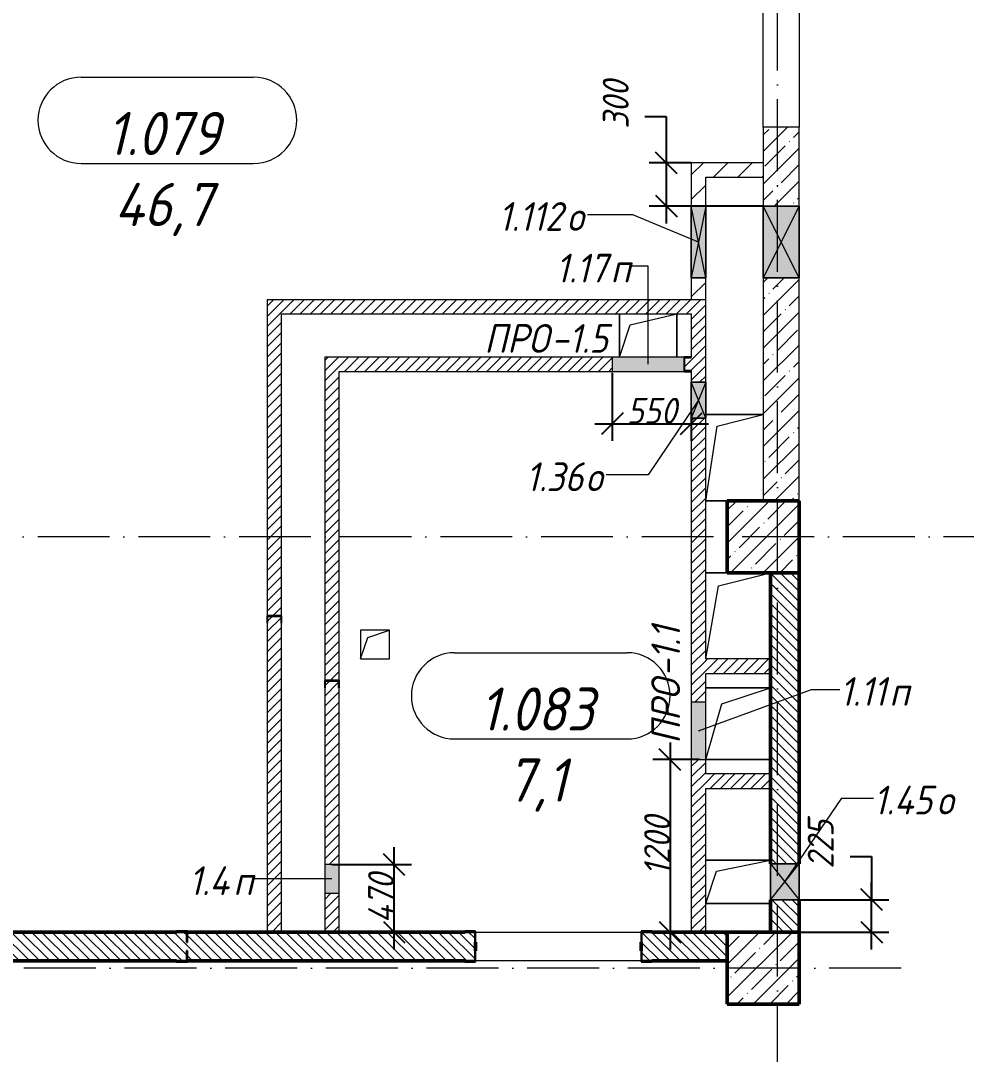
# Model space of a CAD drawing. Header units: millimetres. Extents: x -12989 to 629078, y -109036 to 555275.
# Drawn here: x 513199 to 519776, y 300773 to 307962 of the extents above; entities that cross this region are included whole.
import ezdxf

# ---------------------------------------------------------------- set-up
doc = ezdxf.new("R2010")
doc.units = ezdxf.units.MM
doc.linetypes.add('50_200_ШТРИХ_1Т_ш5_п1_п1_', pattern=[700, 500, -100, 0, -100])
for name, color, linetype, lineweight in [('A-____-____-DIMS', 7, 'Continuous', 9), ('A-DETL-GENF-OTLN', 7, 'Continuous', 9), ('A-FLOR-____-OTLN', 7, 'Continuous', 9), ('A-GENM-____-MCUT', 7, 'Continuous', 25), ('A-GENM-____-OTLN', 7, 'Continuous', 9), ('A-GENM-____-OTLN-1', 7, 'Continuous', 25), ('A-GLAZ-____-IDEN', 7, 'Continuous', 9), ('A-GLAZ-____-OTLN', 7, 'Continuous', 9), ('A-WALL-____-MCUT-1', 7, 'Continuous', 9), ('A-WALL-____-MCUT-2', 7, 'Continuous', 50), ('A-WALL-____-OTLN', 7, 'Continuous', 9), ('A-WALL-____-PATT-1', 7, 'Continuous', 9), ('A-WALL-FNSH-MCUT-1', 7, 'Continuous', 9), ('I-WALL-____-OTLN', 7, 'Continuous', 9), ('S-COLS-____-MCUT', 7, 'Continuous', 50), ('S-COLS-____-OTLN', 7, 'Continuous', 9), ('S-GRID-____-OTLN-1', 7, '50_200_ШТРИХ_1Т_ш5_п1_п1_', 9)]:
    doc.layers.add(name, color=color, linetype=linetype, lineweight=lineweight)
doc.layers.add('A-AREA-IDEN-1', color=7, linetype='Continuous', lineweight=9, true_color=0xaaaaaa)
doc.layers.add('A-GLAZ-____-OTLN-1', color=7, linetype='Continuous', lineweight=9, true_color=0xc0c0c0)
doc.styles.add('ISOCPEUR_I', font='isocpeui.ttf', dxfattribs={"width": 0.9, "height": 2.5})
doc.styles.add('ISOCPEUR_I_10', font='isocpeui.ttf', dxfattribs={"width": 0.9, "height": 180})
doc.styles.add('ISOCPEUR_I_9', font='isocpeui.ttf', dxfattribs={"width": 0.9, "height": 250})
doc.dimstyles.new('ISO-1_8_0_9К_СРЕДНИЙ_Кладочные_3', dxfattribs={"dimscale": 304.8, "dimtxt": 179.276612, "dimasz": 0.492126, "dimexe": 0.393701, "dimexo": 0, "dimgap": 0, "dimtad": 1, "dimdec": 3, "dimrnd": 0.001, "dimdsep": 46, "dimtxsty": 'ISOCPEUR_I_10', "dimblk1": 'OBLIQUE', "dimblk2": 'OBLIQUE', "dimsah": 1, "dimcen": 0.09, "dimdle": 0.393701, "dimazin": 0, "dimtfac": 1, "dimtdec": 4, "dimtix": 1, "dimtmove": 0, "dimatfit": 3, "dimfxl": 1, "dimtvp": 1, "dimtolj": 1, "dimtzin": 0, "dimarcsym": 2})
doc.dimstyles.new('ISO-1_8_0_9К_СРЕДНИЙ_Кладочные_4', dxfattribs={"dimscale": 304.8, "dimtxt": 179.276612, "dimasz": 0.492126, "dimexe": 0.393701, "dimexo": 0, "dimgap": 0, "dimtad": 1, "dimdec": 3, "dimrnd": 0.001, "dimdsep": 46, "dimtxsty": 'ISOCPEUR_I_10', "dimblk1": 'OBLIQUE', "dimblk2": 'OBLIQUE', "dimsah": 1, "dimcen": 0.09, "dimdle": 0.393701, "dimazin": 0, "dimtfac": 1, "dimtdec": 4, "dimtix": 1, "dimtmove": 1, "dimatfit": 3, "dimfxl": 1, "dimtvp": 1, "dimtolj": 1, "dimtzin": 0, "dimarcsym": 2})
pattern_1 = [(135, (513013.31, 265891.49), (-35.35534, -35.35534), [])]
pattern_2 = [(45, (513013.31, 265891.49), (-35.35534, 35.35534), [])]
pattern_3 = [(45, (513013.31, 265891.49), (-84.8528, 84.8528), [])]

# ---------------------------------------------------------------- blocks, each defined once
blk = doc.blocks.new('BSC_Колонна _Прямоугольная - 500х500-V56-АР1_План отверстий 1 этажа в осях 1-64_А-ГГ')
at = {"layer": 'S-COLS-____-OTLN'}
h = blk.add_hatch(dxfattribs=at)
h.set_pattern_fill('FP_88', color=256, style=0, pattern_type=2)
h.set_pattern_definition([(45, (-5350, -35481.04), (-114.04925, 114.04925), []), (45, (-5235.95, -35481.04), (-114.04925, 114.04925), [201.613, -40.323, 3.353, -36.97])])
h.paths.add_polyline_path([(-250, -250), (250, -250), (250, 250), (-250, 250)], flags=0)
at = {"layer": 'S-COLS-____-MCUT'}
for p, q in [((250, 250), (-250, 250)), ((-250, 250), (-250, -250)), ((250, -250), (250, 250)), ((-250, -250), (250, -250))]:
    blk.add_line(p, q, dxfattribs=at)
blk = doc.blocks.new('BSC_Колонна _Прямоугольная - 500х500-V111-АР1_План отверстий 1 этажа в осях 1-64_А-ГГ')
at = {"layer": 'S-COLS-____-OTLN'}
h = blk.add_hatch(dxfattribs=at)
h.set_pattern_fill('FP_143', color=256, style=0, pattern_type=2)
h.set_pattern_definition([(45, (-5350, -38481.04), (-114.04925, 114.04925), []), (45, (-5235.95, -38481.04), (-114.04925, 114.04925), [201.613, -40.323, 3.353, -36.97])])
h.paths.add_polyline_path([(-250, -250), (250, -250), (250, 250), (-250, 250), (-250, 93.2)], flags=0)
at = {"layer": 'S-COLS-____-MCUT'}
for p, q in [((250, 250), (-250, 250)), ((-250, 250), (-250, -250)), ((250, -250), (250, 250)), ((-250, -250), (250, -250))]:
    blk.add_line(p, q, dxfattribs=at)
blk = doc.blocks.new('Фахверк_СКБ_Уголок - 200_3600-27915153-АР1_План отверстий 1 этажа в осях 1-64_А-ГГ')
at = {"layer": 'A-GENM-____-MCUT'}
for p, q in [((125, 156), (50, 156)), ((50, 156), (50, 150)), ((50, 150), (119, 150)), ((119, 150), (119, 81)), ((125, 81), (125, 156)), ((119, 81), (125, 81)), ((125, 19), (119, 19)), ((119, 19), (119, -50)), ((125, -56), (125, 19)), ((119, -50), (50, -50)), ((50, -50), (50, -56)), ((50, -56), (125, -56))]:
    blk.add_line(p, q, dxfattribs=at)
blk = doc.blocks.new('154_Фахверк_СКБ_Швеллер - Тип_100_4010-27789772-АР1_План отверстий 1 этажа в осях 1-64_А-ГГ')
at = {"layer": 'A-GENM-____-MCUT'}
for p, q in [((175, 50), (125, 50)), ((125, 50), (125, -50)), ((128, 47), (175, 47)), ((128, -47), (128, 47)), ((175, 47), (175, 50)), ((125, -50), (175, -50)), ((175, -47), (128, -47)), ((175, -50), (175, -47))]:
    blk.add_line(p, q, dxfattribs=at)
blk = doc.blocks.new('154_Стойка_СКБ_Уголок - СМ-2230_200-28216496-АР1_План отверстий 1 этажа в осях 1-64_А-ГГ')
at = {"layer": 'A-GENM-____-MCUT'}
for p, q in [((125, 156), (125, 81)), ((200, 156), (125, 156)), ((131, 81), (131, 150)), ((131, 150), (200, 150)), ((200, 150), (200, 156)), ((125, 81), (131, 81)), ((131, 19), (125, 19)), ((125, 19), (125, -56)), ((131, -50), (131, 19)), ((125, -56), (200, -56)), ((200, -50), (131, -50)), ((200, -56), (200, -50))]:
    blk.add_line(p, q, dxfattribs=at)
blk = doc.blocks.new('AR_Отверстие Ниша - Лючок-32405406-АР1_План отверстий 1 этажа в осях 1-64_А-ГГ')
at = {"layer": 'A-GLAZ-____-OTLN'}
blk.add_hatch(color=256, dxfattribs=at).paths.add_polyline_path([(200, -50), (200, 50), (-200, 50), (-200, -50)], flags=0)
for p, q in [((200, 50), (-200, 50)), ((-200, 50), (-200, -50)), ((200, -50), (200, 50)), ((-200, -50), (200, -50))]:
    blk.add_line(p, q, dxfattribs=at)
blk = doc.blocks.new('AR_Отверстие Ниша - Лючок-32402102-АР1_План отверстий 1 этажа в осях 1-64_А-ГГ')
at = {"layer": 'A-GLAZ-____-OTLN'}
blk.add_hatch(color=256, dxfattribs=at).paths.add_polyline_path([(250, -50), (250, 50), (-250, 50), (-250, -50)], flags=0)
for p, q in [((250, 50), (-250, 50)), ((-250, 50), (-250, -50)), ((-250, -50), (250, -50))]:
    blk.add_line(p, q, dxfattribs=at)
blk = doc.blocks.new('AR_Отверстие Ниша - Лючок-32402131-АР1_План отверстий 1 этажа в осях 1-64_А-ГГ')
at = {"layer": 'A-GLAZ-____-OTLN'}
blk.add_hatch(color=256, dxfattribs=at).paths.add_polyline_path([(-100, -50), (100, -50), (100, 50), (-100, 50)], flags=0)
for p, q in [((100, 50), (-100, 50)), ((-100, 50), (-100, -50)), ((100, -50), (100, 50)), ((-100, -50), (100, -50))]:
    blk.add_line(p, q, dxfattribs=at)
blk = doc.blocks.new('154_Фахверк_СКБ_Швеллер - Тип_100_4010_1-28088705-АР1_План отверстий 1 этажа в осях 1-64_А-ГГ')
at = {"layer": 'A-GENM-____-MCUT'}
for p, q in [((175, 50), (125, 50)), ((125, 50), (125, -50)), ((128, 47), (175, 47)), ((128, -47), (128, 47)), ((175, 47), (175, 50)), ((125, -50), (175, -50)), ((175, -47), (128, -47)), ((175, -50), (175, -47))]:
    blk.add_line(p, q, dxfattribs=at)
blk = doc.blocks.new('AR_Отверстие прямоугольное _в плите_ - AR_Отверстие прямоугольное _в плите_-30459214-АР1_План отверстий 1 этажа в осях 1-64_А-ГГ')
at = {"layer": 'A-GENM-____-OTLN'}
for p, q in [((-200, 150), (-200, -150)), ((-125, 75), (200, 150)), ((200, -150), (200, 150)), ((-200, -150), (-125, 75))]:
    blk.add_line(p, q, dxfattribs=at)
blk = doc.blocks.new('AR_Отверстие прямоугольное _в плите_ - AR_Отверстие прямоугольное _в плите_-30459597-АР1_План отверстий 1 этажа в осях 1-64_А-ГГ')
at = {"layer": 'A-GENM-____-OTLN'}
for p, q in [((100, 100), (-100, 100)), ((-100, 100), (-100, -100)), ((-50, 50), (100, 100)), ((100, -100), (100, 100)), ((-100, -100), (-50, 50)), ((-100, -100), (100, -100))]:
    blk.add_line(p, q, dxfattribs=at)
blk = doc.blocks.new('AR_Отверстие прямоугольное _в плите_ - AR_Отверстие прямоугольное _в плите_-30459894-АР1_План отверстий 1 этажа в осях 1-64_А-ГГ')
at = {"layer": 'A-GENM-____-OTLN'}
for p, q in [((225, 250), (-225, 250)), ((-112.5, 137.5), (225, 250)), ((-225, -250), (-112.5, 137.5)), ((-225, -250), (225, -250))]:
    blk.add_line(p, q, dxfattribs=at)
blk = doc.blocks.new('AR_Отверстие прямоугольное _в стене__БезПР - AR_Отверстие прямоугольное _в стене__БезПР-30460137-АР1_План отверстий 1 этажа в осях 1-64_А-ГГ')
at = {"layer": 'A-GLAZ-____-OTLN-1'}
blk.add_hatch(color=256, dxfattribs=at).paths.add_polyline_path([(250, -125), (250, 125), (-250, 125), (-250, -125)], flags=0)
at = {"layer": 'A-DETL-GENF-OTLN'}
for p, q in [((-250, -125), (-250, 125)), ((-250, 125), (250, 125)), ((250, 125), (-250, -125)), ((-250, 125), (250, -125)), ((250, 125), (-250, 125)), ((-250, 125), (-250, -125)), ((250, 125), (250, -125)), ((250, -125), (250, 125)), ((250, -125), (-250, -125)), ((-250, -125), (250, -125))]:
    blk.add_line(p, q, dxfattribs=at)
at = {"layer": 'A-GLAZ-____-OTLN'}
blk.add_line((250, 125), (-250, 125), dxfattribs=at)
blk = doc.blocks.new('AR_Отверстие прямоугольное _в плите_ - AR_Отверстие прямоугольное _в плите_-30552564-АР1_План отверстий 1 этажа в осях 1-64_А-ГГ')
at = {"layer": 'A-GENM-____-OTLN'}
for p, q in [((200, 300), (-200, 300)), ((-120, 220), (200, 300)), ((-200, -300), (-120, 220)), ((-200, -300), (-50, -300))]:
    blk.add_line(p, q, dxfattribs=at)
blk = doc.blocks.new('AR_Отверстие прямоугольное _в плите_ - AR_Отверстие прямоугольное _в плите_-30552643-АР1_План отверстий 1 этажа в осях 1-64_А-ГГ')
at = {"layer": 'A-GENM-____-OTLN'}
for p, q in [((225, 300), (-225, 300)), ((-135, 210), (225, 300)), ((-224.9, -299.7), (-135, 210))]:
    blk.add_line(p, q, dxfattribs=at)
blk = doc.blocks.new('AR_Отверстие прямоугольное _в плите_ - AR_Отверстие прямоугольное _в плите_-30552670-АР1_План отверстий 1 этажа в осях 1-64_А-ГГ')
at = {"layer": 'A-GENM-____-OTLN'}
for p, q in [((225, 150), (-225, 150)), ((-150, 75), (225, 150)), ((-225, -150), (-150, 75)), ((-225, -150), (225, -150))]:
    blk.add_line(p, q, dxfattribs=at)
blk = doc.blocks.new('AR_Отверстие прямоугольное _в стене__БезПР - AR_Отверстие прямоугольное _в стене__БезПР-36427681-АР1_План отверстий 1 этажа в осях 1-64_А-ГГ')
at = {"layer": 'A-GLAZ-____-OTLN'}
blk.add_hatch(color=256, dxfattribs=at).paths.add_polyline_path([(-125, -100), (125, -100), (125, 100), (-125, 100)], flags=0)
at = {"layer": 'A-DETL-GENF-OTLN'}
for p, q in [((-125, -100), (-125, 100)), ((-125, 100), (125, 100)), ((125, 100), (-125, -100)), ((-125, 100), (125, -100)), ((125, 100), (-125, 100)), ((-125, 100), (-125, -100)), ((125, 100), (125, -100)), ((125, -100), (125, 100)), ((125, -100), (-125, -100)), ((-125, -100), (125, -100))]:
    blk.add_line(p, q, dxfattribs=at)
at = {"layer": 'A-GLAZ-____-OTLN'}
blk.add_line((125, 100), (-125, 100), dxfattribs=at)
blk = doc.blocks.new('AR_Отверстие прямоугольное _в стене__БезПР - AR_Отверстие прямоугольное _в стене__БезПР-36428202-АР1_План отверстий 1 этажа в осях 1-64_А-ГГ')
at = {"layer": 'A-GLAZ-____-OTLN'}
blk.add_hatch(color=256, dxfattribs=at).paths.add_polyline_path([(125, 50), (-125, 50), (-125, -50), (125, -50)], flags=0)
at = {"layer": 'A-DETL-GENF-OTLN'}
for p, q in [((-125, -50), (-125, 50)), ((-125, 50), (125, 50)), ((125, 50), (-125, -50)), ((-125, 50), (125, -50)), ((125, 50), (-125, 50)), ((-125, 50), (-125, -50)), ((125, 50), (125, -50)), ((125, -50), (125, 50)), ((125, -50), (-125, -50)), ((-125, -50), (125, -50))]:
    blk.add_line(p, q, dxfattribs=at)
blk = doc.blocks.new('AR_Отверстие прямоугольное _в стене__БезПР - AR_Отверстие прямоугольное _в стене__БезПР-36427725-АР1_План отверстий 1 этажа в осях 1-64_А-ГГ')
at = {"layer": 'A-GLAZ-____-OTLN'}
blk.add_hatch(color=256, dxfattribs=at).paths.add_polyline_path([(250, -50), (250, 50), (-250, 50), (-250, -50)], flags=0)
at = {"layer": 'A-DETL-GENF-OTLN'}
for p, q in [((-250, -50), (-250, 50)), ((-250, 50), (250, 50)), ((250, 50), (-250, -50)), ((-250, 50), (250, -50)), ((250, 50), (-250, 50)), ((-250, 50), (-250, -50)), ((250, 50), (250, -50)), ((250, -50), (250, 50)), ((250, -50), (-250, -50)), ((-250, -50), (250, -50))]:
    blk.add_line(p, q, dxfattribs=at)
at = {"layer": 'A-GLAZ-____-OTLN'}
blk.add_line((250, 50), (-250, 50), dxfattribs=at)
blk = doc.blocks.new('_Oblique')
at = {"color": 0, "linetype": 'ByBlock', "lineweight": -2}
blk.add_line((-0.5, -0.5), (0.5, 0.5), dxfattribs=at)
blk = doc.blocks.new('*D5789')
at = {"layer": 'A-____-____-DIMS', "color": 0, "lineweight": -2, "transparency": 16777216}
for p, q in [((517715.3, 302942.5), (517715.3, 301502.5)), ((517919.3, 302822.5), (517595.3, 302822.5)), ((517821.3, 301622.5), (517595.3, 301622.5))]:
    blk.add_line(p, q, dxfattribs=at)
at = {"layer": 'Defpoints', "color": 0, "transparency": 16777216}
for p in [(517919.3, 302822.5), (517715.3, 301622.5), (517821.3, 301622.5)]:
    blk.add_point(p, dxfattribs=at)
at = {"layer": 'A-____-____-DIMS', "color": 0, "lineweight": -2, "transparency": 16777216, "xscale": 150, "yscale": 150, "zscale": 150}
for p, rotation in [((517715.3, 302822.5), 90), ((517715.3, 301622.5), 270)]:
    blk.add_blockref('_Oblique', p, dxfattribs=dict(at, rotation=rotation))
at = {"layer": 'A-____-____-DIMS', "color": 0, "transparency": 16777216, "insert": (517625.3, 302222.5), "char_height": 180, "width": 504.733, "attachment_point": 5, "rotation": 90, "style": 'ISOCPEUR_I_10'}
blk.add_mtext('\\A1;1200', dxfattribs=at)
blk = doc.blocks.new('*D5790')
at = {"layer": 'A-____-____-DIMS', "color": 0, "lineweight": -2, "transparency": 16777216}
for p, q in [((515796.8, 301502.5), (515796.8, 302212.5)), ((515362, 302092.5), (515916.8, 302092.5)), ((515413.3, 301622.5), (515916.8, 301622.5))]:
    blk.add_line(p, q, dxfattribs=at)
at = {"layer": 'Defpoints', "color": 0, "transparency": 16777216}
for p in [(515362, 302092.5), (515796.8, 302092.5), (515413.3, 301622.5)]:
    blk.add_point(p, dxfattribs=at)
at = {"layer": 'A-____-____-DIMS', "color": 0, "lineweight": -2, "transparency": 16777216, "xscale": 150, "yscale": 150, "zscale": 150}
for p, rotation in [((515796.8, 302092.5), 90), ((515796.8, 301622.5), 270)]:
    blk.add_blockref('_Oblique', p, dxfattribs=dict(at, rotation=rotation))
at = {"layer": 'A-____-____-DIMS', "color": 0, "transparency": 16777216, "insert": (515705.6, 301857.5), "char_height": 180, "width": 426.127, "attachment_point": 5, "rotation": 90, "style": 'ISOCPEUR_I_10'}
blk.add_mtext('\\A1;470', dxfattribs=at)
blk = doc.blocks.new('*D5791')
at = {"layer": 'A-____-____-DIMS', "color": 0, "lineweight": -2, "transparency": 16777216}
for p, q in [((517313.3, 305513.5), (517313.3, 305038.8)), ((517863.3, 305264.9), (517863.3, 305038.8)), ((517193.3, 305158.8), (517983.3, 305158.8))]:
    blk.add_line(p, q, dxfattribs=at)
at = {"layer": 'Defpoints', "color": 0, "transparency": 16777216}
for p in [(517313.3, 305513.5), (517863.3, 305264.9), (517863.3, 305158.8)]:
    blk.add_point(p, dxfattribs=at)
at = {"layer": 'A-____-____-DIMS', "color": 0, "lineweight": -2, "transparency": 16777216, "xscale": 150, "yscale": 150, "zscale": 150, "rotation": 180}
blk.add_blockref('_Oblique', (517313.3, 305158.8), dxfattribs=at)
at = {"layer": 'A-____-____-DIMS', "color": 0, "lineweight": -2, "transparency": 16777216, "xscale": 150, "yscale": 150, "zscale": 150}
blk.add_blockref('_Oblique', (517863.3, 305158.8), dxfattribs=at)
at = {"layer": 'A-____-____-DIMS', "color": 0, "transparency": 16777216, "insert": (517588.3, 305248.8), "char_height": 180, "width": 409.578, "attachment_point": 5, "style": 'ISOCPEUR_I_10'}
blk.add_mtext('\\A1;550', dxfattribs=at)
blk = doc.blocks.new('*D5891')
at = {"layer": 'A-____-____-DIMS', "color": 0, "lineweight": -2, "transparency": 16777216}
for p, q in [((518967.2, 302149.1), (519117.2, 302149.1)), ((519117.2, 302149.1), (519117.2, 301847.5)), ((519117.2, 301502.5), (519117.2, 301967.5)), ((518613.3, 301847.5), (519237.2, 301847.5)), ((518613.3, 301622.5), (519237.2, 301622.5))]:
    blk.add_line(p, q, dxfattribs=at)
at = {"layer": 'Defpoints', "color": 0, "transparency": 16777216}
for p in [(518613.3, 301847.5), (519117.2, 301847.5), (518613.3, 301622.5)]:
    blk.add_point(p, dxfattribs=at)
at = {"layer": 'A-____-____-DIMS', "color": 0, "lineweight": -2, "transparency": 16777216, "xscale": 150, "yscale": 150, "zscale": 150}
for p, rotation in [((519117.2, 301847.5), 90), ((519117.2, 301622.5), 270)]:
    blk.add_blockref('_Oblique', p, dxfattribs=dict(at, rotation=rotation))
at = {"layer": 'A-____-____-DIMS', "color": 0, "transparency": 16777216, "insert": (518672.8, 302064.3), "char_height": 180, "width": 409.578, "attachment_point": 1, "rotation": 90, "line_spacing_factor": 1.149209, "style": 'ISOCPEUR_I_10'}
blk.add_mtext('\\A1;225', dxfattribs=at)
blk = doc.blocks.new('*D5892')
at = {"layer": 'A-____-____-DIMS', "color": 0, "lineweight": -2, "transparency": 16777216}
for p, q in [((517539.5, 307294.7), (517689.5, 307294.7)), ((517689.5, 307294.7), (517689.5, 306972.5)), ((517689.5, 307092.5), (517689.5, 306552.5)), ((517863.3, 306972.5), (517569.5, 306972.5)), ((518363.3, 306672.5), (517569.5, 306672.5))]:
    blk.add_line(p, q, dxfattribs=at)
at = {"layer": 'Defpoints', "color": 0, "transparency": 16777216}
for p in [(517863.3, 306972.5), (517689.5, 306672.5), (518363.3, 306672.5)]:
    blk.add_point(p, dxfattribs=at)
at = {"layer": 'A-____-____-DIMS', "color": 0, "lineweight": -2, "transparency": 16777216, "xscale": 150, "yscale": 150, "zscale": 150}
for p, rotation in [((517689.5, 306972.5), 90), ((517689.5, 306672.5), 270)]:
    blk.add_blockref('_Oblique', p, dxfattribs=dict(at, rotation=rotation))
at = {"layer": 'A-____-____-DIMS', "color": 0, "transparency": 16777216, "insert": (517247.5, 307209.9), "char_height": 180, "width": 409.578, "attachment_point": 1, "rotation": 90, "line_spacing_factor": 1.149209, "style": 'ISOCPEUR_I_10'}
blk.add_mtext('\\A1;300', dxfattribs=at)
blk = doc.blocks.new('AAR_СКБ_Марка_помещения_1_5 ммп - Номер _ Площадь-27962135-АИ_План этажа_Стены_1')
at = {"layer": 'A-AREA-IDEN-1'}
for p, q in [((-2.987, 3), (3.013, 3)), ((-2.987, 0), (3.013, 0))]:
    blk.add_line(p, q, dxfattribs=at)
for centre, start, end in [((-2.987, 1.5), 90, 270), ((3.013, 1.5), 270, 90)]:
    blk.add_arc(centre, 1.5, start, end, dxfattribs=at)

msp = doc.modelspace()

# ---------------------------------------------------------------- hatches: boundary and pattern name
at = {"layer": 'A-WALL-____-PATT-1'}
h = msp.add_hatch(dxfattribs=at)
h.set_pattern_fill('FP_27', color=256, style=0, pattern_type=2)
h.set_pattern_definition([(45, (513013.31, 265891.49), (-114.04925, 114.04925), []), (45, (513127.36, 265891.49), (-114.04925, 114.04925), [201.612, -40.322, 3.353, -36.97])])
h.paths.add_polyline_path([(518613.3109, 304622.5335), (518613.3109, 306172.5335), (518363.3109, 306172.5335), (518363.3109, 304622.5335)], flags=0)
h.paths.add_polyline_path([(518416.1955, 306672.5335), (518613.3109, 306672.5335), (518613.3109, 307222.5335), (518363.3109, 307222.5335), (518363.3109, 306672.5335)], flags=0)
h.paths.add_polyline_path([(518613.3109, 308922.5335), (518613.3109, 309622.5335), (518363.3109, 309622.5335), (518363.3109, 308922.5335)], flags=0)
h = msp.add_hatch(dxfattribs=at)
h.set_pattern_fill('FP_4', color=256, style=0, pattern_type=2)
h.set_pattern_definition(pattern_3)
h.paths.add_polyline_path([(517863.3109, 306022.5335), (517963.3109, 306022.5335), (517963.3109, 306172.5335), (517863.3109, 306172.5335)], flags=0)
h.paths.add_polyline_path([(517939.7815, 306672.5335), (517963.3109, 306672.5335), (517963.3109, 306972.5335), (517863.3109, 306972.5335), (517863.3109, 306672.5335)], flags=0)
h = msp.add_hatch(dxfattribs=at)
h.set_pattern_fill('FP_4', color=256, style=0, pattern_type=2)
h.set_pattern_definition(pattern_3)
h.paths.add_polyline_path([(517963.3109, 306872.5335), (518363.3109, 306872.5335), (518363.3109, 306972.5335), (517963.3109, 306972.5335)], flags=0)
h = msp.add_hatch(dxfattribs=at)
h.set_pattern_fill('FP_5', color=256, style=0, pattern_type=2)
h.set_pattern_definition(pattern_2)
h.paths.add_polyline_path([(517863.3109, 305922.5335), (517963.3109, 305922.5335), (517963.3109, 306022.5335), (514913.3109, 306022.5335), (514913.3109, 305922.5335), (516533.2894, 305922.5335)], flags=0)
h = msp.add_hatch(dxfattribs=at)
h.set_pattern_fill('FP_5', color=256, style=0, pattern_type=2)
h.set_pattern_definition(pattern_2)
h.paths.add_polyline_path([(514913.3109, 301622.5335), (515013.3109, 301622.5335), (515013.3109, 303772.5335), (515010.3109, 303772.5335), (515010.3109, 303819.5335), (514916.3109, 303819.5335), (514916.3109, 303772.5335), (514913.3109, 303772.5335), (514913.3109, 302745.7253)], flags=0)
h.paths.add_polyline_path([(515013.3109, 303822.5335), (515013.3109, 305922.5335), (514913.3109, 305922.5335), (514913.3109, 303822.5335), (515010.3109, 303822.5335)], flags=0)
h = msp.add_hatch(dxfattribs=at)
h.set_pattern_fill('FP_5', color=256, style=0, pattern_type=2)
h.set_pattern_definition(pattern_2)
h.paths.add_polyline_path([(517863.3109, 301622.5335), (517963.3109, 301622.5335), (517963.3109, 302822.5335), (517863.3109, 302822.5335)], flags=0)
h.paths.add_polyline_path([(517947.5214, 303222.5335), (517963.3109, 303222.5335), (517963.3109, 305197.5335), (517863.3109, 305197.5335), (517863.3109, 303222.5335)], flags=0)
h.paths.add_polyline_path([(517867.0609, 305447.5335), (517963.3109, 305447.5335), (517963.3109, 305922.5335), (517863.3109, 305922.5335), (517863.3109, 305447.5335)], flags=0)
h = msp.add_hatch(dxfattribs=at)
h.set_pattern_fill('FP_5', color=256, style=0, pattern_type=2)
h.set_pattern_definition(pattern_2)
h.paths.add_polyline_path([(515313.3109, 301622.5335), (515413.3109, 301622.5335), (515413.3109, 301892.5335), (515313.3109, 301892.5335)], flags=0)
h.paths.add_polyline_path([(515325.3622, 302092.5335), (515413.3109, 302092.5335), (515413.3109, 303322.5335), (515410.3109, 303322.5335), (515410.3109, 303369.5335), (515316.3109, 303369.5335), (515316.3109, 303322.5335), (515313.3109, 303322.5335), (515313.3109, 302092.5335)], flags=0)
h.paths.add_polyline_path([(515413.3109, 303372.5335), (515413.3109, 305622.5335), (515313.3109, 305622.5335), (515313.3109, 303372.5335), (515410.3109, 303372.5335)], flags=0)
h = msp.add_hatch(dxfattribs=at)
h.set_pattern_fill('FP_5', color=256, style=0, pattern_type=2)
h.set_pattern_definition(pattern_2)
h.paths.add_polyline_path([(517313.3109, 305522.5335), (517313.3109, 305622.5335), (515413.3109, 305622.5335), (515413.3109, 305522.5335), (516533.2894, 305522.5335)], flags=0)
h.paths.add_polyline_path([(517863.3109, 305525.5335), (517863.3109, 305619.5335), (517816.3109, 305619.5335), (517816.3109, 305525.5335)], flags=0)
h = msp.add_hatch(dxfattribs=at)
h.set_pattern_fill('FP_6', color=256, style=0, pattern_type=2)
h.set_pattern_definition(pattern_1)
h.paths.add_polyline_path([(518413.3109, 301622.5335), (518613.3109, 301622.5335), (518613.3109, 301847.5335), (518413.3109, 301847.5335)], flags=0)
h.paths.add_polyline_path([(518413.3109, 302097.5335), (518613.3109, 302097.5335), (518613.3109, 304122.5335), (518413.3109, 304122.5335)], flags=0)
h = msp.add_hatch(dxfattribs=at)
h.set_pattern_fill('FP_5', color=256, style=0, pattern_type=2)
h.set_pattern_definition(pattern_2)
h.paths.add_polyline_path([(518413.3109, 303422.5335), (518413.3109, 303522.5335), (517963.3109, 303522.5335), (517963.3109, 303422.5335), (518300.7537, 303422.5335)], flags=0)
h = msp.add_hatch(dxfattribs=at)
h.set_pattern_fill('FP_5', color=256, style=0, pattern_type=2)
h.set_pattern_definition(pattern_2)
h.paths.add_polyline_path([(518413.3109, 302622.5335), (518413.3109, 302722.5335), (517963.3109, 302722.5335), (517963.3109, 302622.5335), (518300.7537, 302622.5335)], flags=0)
h = msp.add_hatch(dxfattribs=at)
h.set_pattern_fill('FP_6', color=256, style=0, pattern_type=2)
h.set_pattern_definition(pattern_1)
h.paths.add_polyline_path([(518113.3109, 301422.5335), (518113.3109, 301622.5335), (517519.3109, 301622.5335), (517519.3109, 301553.5335), (517513.3109, 301553.5335), (517513.3109, 301491.5335), (517519.3109, 301491.5335), (517519.3109, 301422.5335), (517719.3109, 301422.5335)], flags=0)
h.paths.add_polyline_path([(516288.3109, 301422.5335), (516357.3109, 301422.5335), (516357.3109, 301491.5335), (516363.3109, 301491.5335), (516363.3109, 301553.5335), (516357.3109, 301553.5335), (516357.3109, 301622.5335), (514358.3109, 301622.5335), (514358.3109, 301553.5335), (514352.3109, 301553.5335), (514352.3109, 301622.5335), (511063.3109, 301622.5335), (511063.3109, 301422.5335), (514352.3109, 301422.5335), (514352.3109, 301491.5335), (514358.3109, 301491.5335), (514358.3109, 301422.5335), (514765.8251, 301422.5335)], flags=0)

# ---------------------------------------------------------------- linework, layer by layer
at = {"layer": 'A-FLOR-____-OTLN'}
for p, q in [((517363.3109, 305622.5335), (517363.3109, 305922.5335)), ((517763.3109, 305922.5335), (517763.3109, 305622.5335)), ((517963.3109, 305222.5335), (518363.3109, 305222.5335)), ((518113.3109, 304622.5335), (517963.3109, 304622.5335)), ((517963.3109, 304122.186), (518413.3109, 304122.186)), ((517963.3109, 303322.5335), (518413.3109, 303322.5335)), ((518413.3109, 302822.5335), (517963.3109, 302822.5335)), ((517963.3109, 302122.5335), (518413.3109, 302122.5335)), ((518413.3109, 301822.5335), (517963.3109, 301822.5335))]:
    msp.add_line(p, q, dxfattribs=at)
at = {"layer": 'A-GLAZ-____-IDEN'}
for p, q in [((517455.6964, 306612.6077), (517140.7764, 306612.6077)), ((517913.3109, 306422.5335), (517455.6964, 306612.6077)), ((517563.3109, 306253.4778), (517444.9258, 306253.4778)), ((517563.3109, 305572.5335), (517563.3109, 306253.4778)), ((517913.3109, 305322.5335), (517563.3109, 304802.1514)), ((517563.3109, 304802.1514), (517271.6688, 304802.1514)), ((517913.3109, 303022.5335), (518698.4726, 303309.0661)), ((518698.4726, 303309.0661), (518895.255, 303309.0661)), ((518513.3109, 301972.5335), (518909.9323, 302553.4307)), ((518909.9323, 302553.4307), (519129.7364, 302553.4307)), ((515363.3109, 301992.5335), (514820.7841, 301992.6077))]:
    msp.add_line(p, q, dxfattribs=at)
at = {"layer": 'A-WALL-____-MCUT-1'}
for p, q in [((518613.3109, 307222.5335), (518363.3109, 307222.5335)), ((518363.3109, 307222.5335), (518363.3109, 306672.5335)), ((518613.3109, 306672.5335), (518613.3109, 307222.5335)), ((518363.3109, 306172.5335), (518363.3109, 304622.5335)), ((518613.3109, 304622.5335), (518613.3109, 306172.5335))]:
    msp.add_line(p, q, dxfattribs=at)
at = {"layer": 'A-WALL-____-MCUT-2'}
for p, q in [((518413.3109, 304122.5335), (518413.3109, 302097.5335)), ((518613.3109, 302097.5335), (518613.3109, 304122.5335)), ((518413.3109, 301847.5335), (518413.3109, 301622.5335)), ((518613.3109, 301622.5335), (518613.3109, 301847.5335)), ((514283.3109, 301622.5335), (511063.3109, 301622.5335)), ((516288.3109, 301622.5335), (514358.3109, 301622.5335)), ((518113.3109, 301622.5335), (517588.3109, 301622.5335)), ((516363.3109, 301491.5335), (516363.3109, 301553.5335)), ((517513.3109, 301553.5335), (517513.3109, 301491.5335)), ((511063.3109, 301422.5335), (514283.3109, 301422.5335)), ((514358.3109, 301422.5335), (516288.3109, 301422.5335)), ((517588.3109, 301422.5335), (518113.3109, 301422.5335))]:
    msp.add_line(p, q, dxfattribs=at)
at = {"layer": 'A-WALL-____-OTLN'}
for p, q in [((518363.3109, 307222.5335), (518363.3109, 308922.5335)), ((518613.3109, 308922.5335), (518613.3109, 307222.5335))]:
    msp.add_line(p, q, dxfattribs=at)
at = {"layer": 'A-WALL-FNSH-MCUT-1'}
for p, q in [((517863.3109, 306972.5335), (517863.3109, 306672.5335)), ((518363.3109, 306972.5335), (517863.3109, 306972.5335)), ((517963.3109, 306672.5335), (517963.3109, 306872.5335)), ((517963.3109, 306872.5335), (518363.3109, 306872.5335)), ((517863.3109, 306172.5335), (517863.3109, 306022.5335)), ((517963.3109, 306022.5335), (517963.3109, 306172.5335)), ((514913.3109, 306022.5335), (514913.3109, 303822.5335)), ((514913.3109, 306022.5335), (517963.3109, 306022.5335)), ((517963.3109, 305447.5335), (517963.3109, 306022.5335)), ((515013.3109, 305922.5335), (517863.3109, 305922.5335)), ((515013.3109, 303822.5335), (515013.3109, 305922.5335)), ((517863.3109, 305922.5335), (517863.3109, 305622.5335)), ((515313.3109, 305622.5335), (515313.3109, 303372.5335)), ((517313.3109, 305622.5335), (515313.3109, 305622.5335)), ((515413.3109, 303372.5335), (515413.3109, 305522.5335)), ((515413.3109, 305522.5335), (517313.3109, 305522.5335)), ((517863.3109, 305522.5335), (517863.3109, 305447.5335)), ((517863.3109, 305197.5335), (517863.3109, 303222.5335)), ((517963.3109, 303522.5335), (517963.3109, 305197.5335)), ((514913.3109, 303772.5335), (514913.3109, 301622.5335)), ((515013.3109, 301622.5335), (515013.3109, 303772.5335)), ((518413.3109, 303522.5335), (517963.3109, 303522.5335)), ((517963.3109, 303222.5335), (517963.3109, 303422.5335)), ((517963.3109, 303422.5335), (518413.3109, 303422.5335)), ((515313.3109, 303322.5335), (515313.3109, 302092.5335)), ((515413.3109, 302092.5335), (515413.3109, 303322.5335)), ((517863.3109, 302822.5335), (517863.3109, 301622.5335)), ((517963.3109, 302722.5335), (517963.3109, 302822.5335)), ((518413.3109, 302722.5335), (517963.3109, 302722.5335)), ((518413.3109, 302622.5335), (518413.3109, 302722.5335)), ((517963.3109, 301622.5335), (517963.3109, 302622.5335)), ((517963.3109, 302622.5335), (518413.3109, 302622.5335)), ((515313.3109, 301892.5335), (515313.3109, 301622.5335)), ((515413.3109, 301622.5335), (515413.3109, 301892.5335))]:
    msp.add_line(p, q, dxfattribs=at)
at = {"layer": 'I-WALL-____-OTLN'}
for p, q in [((516363.3109, 301622.5335), (517513.3109, 301622.5335)), ((517513.3109, 301422.5335), (516363.3109, 301422.5335))]:
    msp.add_line(p, q, dxfattribs=at)
at = {"layer": 'S-GRID-____-OTLN-1'}
for p, q in [((518463.3109, 261408.8852), (518463.3109, 315772.4512)), ((539721.0501, 304372.5335), (508344.5407, 304372.5335)), ((519321.7968, 301372.5335), (508344.5407, 301372.5335))]:
    msp.add_line(p, q, dxfattribs=at)

# ---------------------------------------------------------------- block references
at = {"layer": 'A-AREA-IDEN-1', "xscale": 199.9999999999999, "yscale": 199.9999999999999, "zscale": 199.9999999999999}
for p in [(514216.7004, 306969.2675), (516813.8059, 302965.9551)]:
    msp.add_blockref('AAR_СКБ_Марка_помещения_1_5 ммп - Номер _ Площадь-27962135-АИ_План этажа_Стены_1', p, dxfattribs=at)
at = {"layer": 'A-GENM-____-OTLN'}
for name, p in [('AR_Отверстие прямоугольное _в плите_ - AR_Отверстие прямоугольное _в плите_-30459214-АР1_План отверстий 1 этажа в осях 1-64_А-ГГ', (517563.3109, 305772.5335)), ('AR_Отверстие прямоугольное _в плите_ - AR_Отверстие прямоугольное _в плите_-30552564-АР1_План отверстий 1 этажа в осях 1-64_А-ГГ', (518163.3109, 304922.5335)), ('AR_Отверстие прямоугольное _в плите_ - AR_Отверстие прямоугольное _в плите_-30552643-АР1_План отверстий 1 этажа в осях 1-64_А-ГГ', (518188.3109, 303822.186)), ('AR_Отверстие прямоугольное _в плите_ - AR_Отверстие прямоугольное _в плите_-30459597-АР1_План отверстий 1 этажа в осях 1-64_А-ГГ', (515663.3109, 303622.5335)), ('AR_Отверстие прямоугольное _в плите_ - AR_Отверстие прямоугольное _в плите_-30459894-АР1_План отверстий 1 этажа в осях 1-64_А-ГГ', (518188.3109, 303072.5335)), ('AR_Отверстие прямоугольное _в плите_ - AR_Отверстие прямоугольное _в плите_-30552670-АР1_План отверстий 1 этажа в осях 1-64_А-ГГ', (518188.3109, 301972.5335))]:
    msp.add_blockref(name, p, dxfattribs=at)
at = {"layer": 'A-GENM-____-OTLN-1'}
for name, p in [('154_Фахверк_СКБ_Швеллер - Тип_100_4010_1-28088705-АР1_План отверстий 1 этажа в осях 1-64_А-ГГ', (517688.3109, 305572.5335)), ('Фахверк_СКБ_Уголок - 200_3600-27915153-АР1_План отверстий 1 этажа в осях 1-64_А-ГГ', (514233.3109, 301472.5335)), ('154_Стойка_СКБ_Уголок - СМ-2230_200-28216496-АР1_План отверстий 1 этажа в осях 1-64_А-ГГ', (517388.3109, 301472.5335))]:
    msp.add_blockref(name, p, dxfattribs=at)
for name, p, rotation in [('154_Фахверк_СКБ_Швеллер - Тип_100_4010-27789772-АР1_План отверстий 1 этажа в осях 1-64_А-ГГ', (514963.3109, 303947.5335), 269.9999999999999), ('154_Фахверк_СКБ_Швеллер - Тип_100_4010-27789772-АР1_План отверстий 1 этажа в осях 1-64_А-ГГ', (515363.3109, 303497.5335), 269.9999999999999), ('154_Стойка_СКБ_Уголок - СМ-2230_200-28216496-АР1_План отверстий 1 этажа в осях 1-64_А-ГГ', (516488.3109, 301572.5335), 180)]:
    msp.add_blockref(name, p, dxfattribs=dict(at, rotation=rotation))
at = {"layer": 'A-GLAZ-____-OTLN'}
for name, p, rotation in [('AR_Отверстие прямоугольное _в стене__БезПР - AR_Отверстие прямоугольное _в стене__БезПР-36427725-АР1_План отверстий 1 этажа в осях 1-64_А-ГГ', (517913.3109, 306422.5335), 269.9999999999999), ('AR_Отверстие прямоугольное _в стене__БезПР - AR_Отверстие прямоугольное _в стене__БезПР-30460137-АР1_План отверстий 1 этажа в осях 1-64_А-ГГ', (518488.3109, 306422.5335), 269.9999999999999), ('AR_Отверстие прямоугольное _в стене__БезПР - AR_Отверстие прямоугольное _в стене__БезПР-36428202-АР1_План отверстий 1 этажа в осях 1-64_А-ГГ', (517913.3109, 305322.5335), 269.9999999999999), ('AR_Отверстие Ниша - Лючок-32405406-АР1_План отверстий 1 этажа в осях 1-64_А-ГГ', (517913.3109, 303022.5335), 269.9999999999999), ('AR_Отверстие Ниша - Лючок-32402131-АР1_План отверстий 1 этажа в осях 1-64_А-ГГ', (515363.3109, 301992.5335), 89.99999999999991), ('AR_Отверстие прямоугольное _в стене__БезПР - AR_Отверстие прямоугольное _в стене__БезПР-36427681-АР1_План отверстий 1 этажа в осях 1-64_А-ГГ', (518513.3109, 301972.5335), 89.99999999999991)]:
    msp.add_blockref(name, p, dxfattribs=dict(at, rotation=rotation))
msp.add_blockref('AR_Отверстие Ниша - Лючок-32402102-АР1_План отверстий 1 этажа в осях 1-64_А-ГГ', (517563.3109, 305572.5335), dxfattribs=at)
at = {"layer": 'S-COLS-____-OTLN'}
for name, p in [('BSC_Колонна _Прямоугольная - 500х500-V111-АР1_План отверстий 1 этажа в осях 1-64_А-ГГ', (518363.3109, 304372.5335)), ('BSC_Колонна _Прямоугольная - 500х500-V56-АР1_План отверстий 1 этажа в осях 1-64_А-ГГ', (518363.3109, 301372.5335))]:
    msp.add_blockref(name, p, dxfattribs=at)

# ---------------------------------------------------------------- texts
at = {"layer": 'A-AREA-IDEN-1', "char_height": 300, "attachment_point": 8, "line_spacing_factor": 1.139951, "style": 'ISOCPEUR_I'}
for s, insert, width in [('\\pxqc,t8.46667,16.93333,25.4,33.86667,42.33333,50.8,59.26667,67.73333,76.2,84.66667,93.13333,101.6,110.06667,118.53333,127,135.46667,143.93333,152.4,160.86667,169.33333,177.8,186.26667,194.73333,203.2,211.66667,220.13333,228.6,237.06667,245.53333,254,262.46667,270.93333;{1.079}', (514191.2713, 307027.5974), 900), ('\\pxqc,t8.46667,16.93333,25.4,33.86667,42.33333,50.8,59.26667,67.73333,76.2,84.66667,93.13333,101.6,110.06667,118.53333,127,135.46667,143.93333,152.4,160.86667,169.33333,177.8,186.26667,194.73333,203.2,211.66667,220.13333,228.6,237.06667,245.53333,254,262.46667,270.93333;{46,7}', (514191.2713, 306463.6494), 794), ('\\pxqc,t8.46667,16.93333,25.4,33.86667,42.33333,50.8,59.26667,67.73333,76.2,84.66667,93.13333,101.6,110.06667,118.53333,127,135.46667,143.93333,152.4,160.86667,169.33333,177.8,186.26667,194.73333,203.2,211.66667,220.13333,228.6,237.06667,245.53333,254,262.46667,270.93333;{1.083}', (516788.3768, 303024.285), 900), ('\\pxqc,t8.46667,16.93333,25.4,33.86667,42.33333,50.8,59.26667,67.73333,76.2,84.66667,93.13333,101.6,110.06667,118.53333,127,135.46667,143.93333,152.4,160.86667,169.33333,177.8,186.26667,194.73333,203.2,211.66667,220.13333,228.6,237.06667,245.53333,254,262.46667,270.93333;{7,1}', (516788.3768, 302460.337), 490)]:
    msp.add_mtext(s, dxfattribs=dict(at, insert=insert, width=width))
at = {"layer": 'A-GLAZ-____-IDEN', "char_height": 200, "attachment_point": 1, "style": 'ISOCPEUR_I_9'}
for s, insert, width in [('1.112', (516521.9259, 306700.2223), 577.215), ('\\fISOCPEUR|b0|i1|c204|p34|;\\W.9;о', (516998.1759, 306700.2223), 158.734125), ('1.17', (516920.5672, 306341.0924), 461.772), ('\\fISOCPEUR|b0|i1|c204|p34|;\\W.9;п', (517301.5672, 306341.0924), 158.734125), ('ПРО', (516423.2258, 305851.8632), 562.784625), ('-1.5', (516887.5695, 305851.8632), 505.063125), ('1.36', (516712.2172, 304889.766), 505.063125), ('\\fISOCPEUR|b0|i1|c204|p34|;\\W.9;о', (517128.9359, 304889.766), 158.734125), ('1.11', (518895.255, 303396.6807), 418.480875), ('\\fISOCPEUR|b0|i1|c204|p34|;\\W.9;п', (519240.5363, 303396.6807), 158.734125), ('1.45', (519129.7364, 302641.0453), 533.923875), ('\\fISOCPEUR|b0|i1|c204|p34|;\\W.9;о', (519570.2677, 302641.0453), 158.734125), ('1.4', (514368.4321, 302080.2223), 375.18975), ('\\fISOCPEUR|b0|i1|c204|p34|;\\W.9;п', (514677.9946, 302080.2223), 158.734125)]:
    msp.add_mtext(s, dxfattribs=dict(at, insert=insert, width=width))
at = {"layer": 'A-GLAZ-____-IDEN', "char_height": 200, "attachment_point": 1, "rotation": 90, "style": 'ISOCPEUR_I_9'}
for s, insert, width in [('-1.1', (517585.5, 303396.5549), 461.772), ('ПРО', (517585.5, 302932.2111), 562.784625)]:
    msp.add_mtext(s, dxfattribs=dict(at, insert=insert, width=width))

# ---------------------------------------------------------------- dimensions: what is measured, and where the dimension line sits
at = {"layer": 'A-____-____-DIMS'}
for base, p1, p2, override, picture, middle in [((517689.5419, 306672.5335), (517863.3109, 306972.5335), (518363.3109, 306672.5335), {"dimpost": '<>', "dimfxl": 583.095189}, '*D5892', (517574.3799, 307294.6886)), ((519117.1571, 301847.5335), (518613.3109, 301622.5335), (518613.3109, 301847.5335), {"dimpost": '<>', "dimfxl": 225}, '*D5891', (519001.9951, 302149.0613))]:
    dim = msp.add_linear_dim(base=base, p1=p1, p2=p2, angle=90, dimstyle='ISO-1_8_0_9К_СРЕДНИЙ_Кладочные_4', override=override, dxfattribs=at)
    dim.commit()
    dim.dimension.update_dxf_attribs({"geometry": picture, "text_midpoint": middle, "dimtype": 160, "text_rotation": 90})
dim = msp.add_linear_dim(base=(517863.3109, 305158.838), p1=(517313.3109, 305513.4674), p2=(517863.3109, 305264.904), dimstyle='ISO-1_8_0_9К_СРЕДНИЙ_Кладочные_3', override={"dimpost": '<>', "dimfxl": 603.559254}, dxfattribs=at)
dim.commit()
dim.dimension.update_dxf_attribs({"geometry": '*D5791', "text_midpoint": (517588.3109, 305248.838)})
for base, p1, p2, override, picture, middle in [((517715.2803, 301622.5335), (517919.3196, 302822.5335), (517821.3463, 301622.5335), {"dimpost": '<>', "dimfxl": 1203.992842}, '*D5789', (517625.2803, 302222.5335)), ((515796.7827, 302092.5335), (515413.3109, 301622.5335), (515362.0252, 302092.5335), {"dimpost": '<>', "dimfxl": 472.789834}, '*D5790', (515705.6236, 301857.5335))]:
    dim = msp.add_linear_dim(base=base, p1=p1, p2=p2, angle=90, dimstyle='ISO-1_8_0_9К_СРЕДНИЙ_Кладочные_3', override=override, dxfattribs=at)
    dim.commit()
    dim.dimension.update_dxf_attribs({"geometry": picture, "text_midpoint": middle})

doc.saveas('drawing.dxf')
